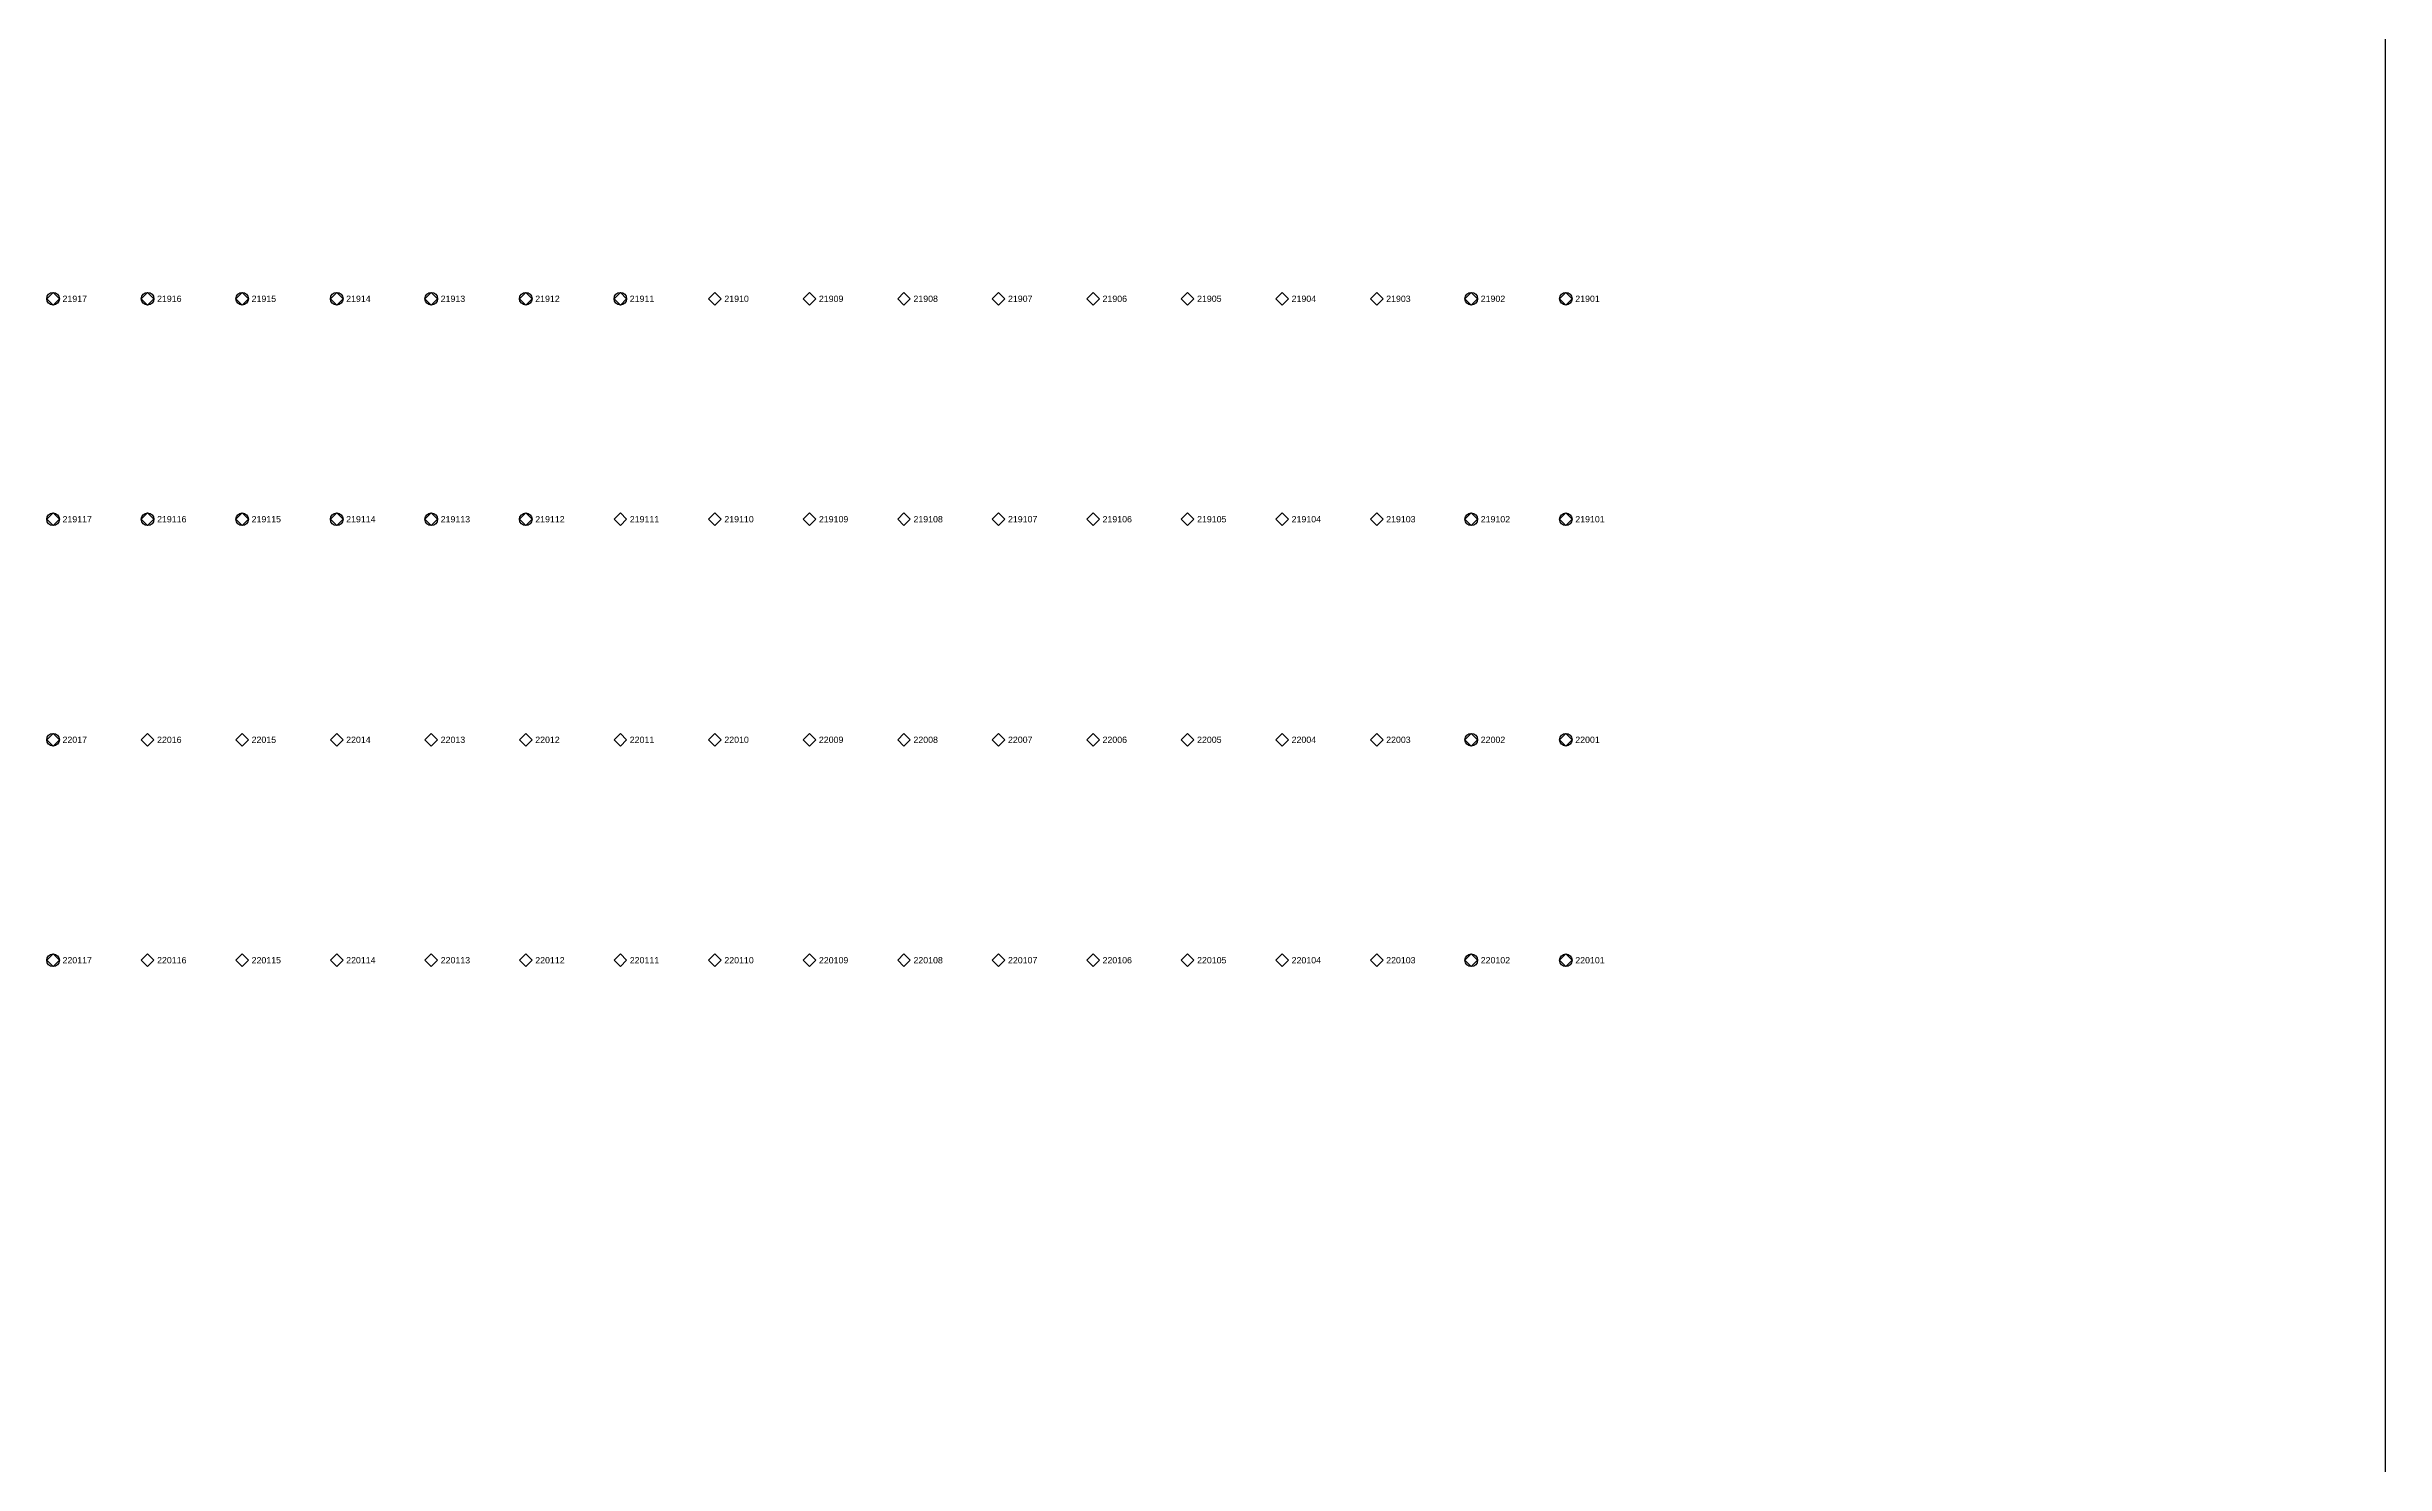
# Model space of a CAD drawing. Extents: x -5 to 376, y -217 to 241.
# Drawn here: x 282 to 376.2, y -159.4 to -102.3 of the extents above; entities that cross this region are included whole.
import ezdxf

# ---------------------------------------------------------------- set-up
doc = ezdxf.new("R2010")
doc.units = 0
for name, color, linetype in [('FIXTURE_INTERFACE_PIN', 4, 'CONTINUOUS'), ('FIXTURE_OUTLINE', 144, 'CONTINUOUS'), ('TESTER_INTERFACE_PIN', 144, 'CONTINUOUS'), ('TESTER_INTERFACE_PIN_LABEL', 144, 'CONTINUOUS')]:
    doc.layers.add(name, color=color, linetype=linetype)
doc.styles.get("Standard").update_dxf_attribs({"font": 'arial.ttf'})

msp = doc.modelspace()

# ---------------------------------------------------------------- linework, layer by layer
at = {"layer": 'FIXTURE_INTERFACE_PIN'}
for centre in [(282.22194, -112.4585), (286.03194, -112.4585), (289.84194, -112.4585), (293.65194, -112.4585), (297.46194, -112.4585), (301.27194, -112.4585), (305.08194, -112.4585), (339.37194, -112.4585), (343.18194, -112.4585), (282.22194, -121.3485), (286.03194, -121.3485), (289.84194, -121.3485), (293.65194, -121.3485), (297.46194, -121.3485), (301.27194, -121.3485), (339.37194, -121.3485), (343.18194, -121.3485), (282.22194, -130.2385), (339.37194, -130.2385), (343.18194, -130.2385), (282.22194, -139.1285), (339.37194, -139.1285), (343.18194, -139.1285)]:
    msp.add_circle(centre, 0.254, dxfattribs=at)
at = {"layer": 'FIXTURE_OUTLINE'}
msp.add_line((376.20194, 240.6015), (376.20194, -216.5985), dxfattribs=at)
at = {"layer": 'TESTER_INTERFACE_PIN'}
for p, q in [((282.22194, -112.2045), (281.96794, -112.4585)), ((281.96794, -112.4585), (282.22194, -112.7125)), ((282.47594, -112.4585), (282.22194, -112.2045)), ((282.22194, -112.7125), (282.47594, -112.4585)), ((286.03194, -112.2045), (285.77794, -112.4585)), ((285.77794, -112.4585), (286.03194, -112.7125)), ((286.28594, -112.4585), (286.03194, -112.2045)), ((286.03194, -112.7125), (286.28594, -112.4585)), ((289.84194, -112.2045), (289.58794, -112.4585)), ((289.58794, -112.4585), (289.84194, -112.7125)), ((290.09594, -112.4585), (289.84194, -112.2045)), ((289.84194, -112.7125), (290.09594, -112.4585)), ((293.65194, -112.2045), (293.39794, -112.4585)), ((293.39794, -112.4585), (293.65194, -112.7125)), ((293.90594, -112.4585), (293.65194, -112.2045)), ((293.65194, -112.7125), (293.90594, -112.4585)), ((297.46194, -112.2045), (297.20794, -112.4585)), ((297.20794, -112.4585), (297.46194, -112.7125)), ((297.71594, -112.4585), (297.46194, -112.2045)), ((297.46194, -112.7125), (297.71594, -112.4585)), ((301.27194, -112.2045), (301.01794, -112.4585)), ((301.01794, -112.4585), (301.27194, -112.7125)), ((301.52594, -112.4585), (301.27194, -112.2045)), ((301.27194, -112.7125), (301.52594, -112.4585)), ((305.08194, -112.2045), (304.82794, -112.4585)), ((304.82794, -112.4585), (305.08194, -112.7125)), ((305.33594, -112.4585), (305.08194, -112.2045)), ((305.08194, -112.7125), (305.33594, -112.4585)), ((308.89194, -112.2045), (308.63794, -112.4585)), ((308.63794, -112.4585), (308.89194, -112.7125)), ((309.14594, -112.4585), (308.89194, -112.2045)), ((308.89194, -112.7125), (309.14594, -112.4585)), ((312.70194, -112.2045), (312.44794, -112.4585)), ((312.44794, -112.4585), (312.70194, -112.7125)), ((312.95594, -112.4585), (312.70194, -112.2045)), ((312.70194, -112.7125), (312.95594, -112.4585)), ((316.51194, -112.2045), (316.25794, -112.4585)), ((316.25794, -112.4585), (316.51194, -112.7125)), ((316.76594, -112.4585), (316.51194, -112.2045)), ((316.51194, -112.7125), (316.76594, -112.4585)), ((320.32194, -112.2045), (320.06794, -112.4585)), ((320.06794, -112.4585), (320.32194, -112.7125)), ((320.57594, -112.4585), (320.32194, -112.2045)), ((320.32194, -112.7125), (320.57594, -112.4585)), ((324.13194, -112.2045), (323.87794, -112.4585)), ((323.87794, -112.4585), (324.13194, -112.7125)), ((324.38594, -112.4585), (324.13194, -112.2045)), ((324.13194, -112.7125), (324.38594, -112.4585)), ((327.94194, -112.2045), (327.68794, -112.4585)), ((327.68794, -112.4585), (327.94194, -112.7125)), ((328.19594, -112.4585), (327.94194, -112.2045)), ((327.94194, -112.7125), (328.19594, -112.4585)), ((331.75194, -112.2045), (331.49794, -112.4585)), ((331.49794, -112.4585), (331.75194, -112.7125)), ((332.00594, -112.4585), (331.75194, -112.2045)), ((331.75194, -112.7125), (332.00594, -112.4585)), ((335.56194, -112.2045), (335.30794, -112.4585)), ((335.30794, -112.4585), (335.56194, -112.7125)), ((335.81594, -112.4585), (335.56194, -112.2045)), ((335.56194, -112.7125), (335.81594, -112.4585)), ((339.37194, -112.2045), (339.11794, -112.4585)), ((339.11794, -112.4585), (339.37194, -112.7125)), ((339.62594, -112.4585), (339.37194, -112.2045)), ((339.37194, -112.7125), (339.62594, -112.4585)), ((343.18194, -112.2045), (342.92794, -112.4585)), ((342.92794, -112.4585), (343.18194, -112.7125)), ((343.43594, -112.4585), (343.18194, -112.2045)), ((343.18194, -112.7125), (343.43594, -112.4585)), ((282.22194, -121.0945), (281.96794, -121.3485)), ((281.96794, -121.3485), (282.22194, -121.6025)), ((282.47594, -121.3485), (282.22194, -121.0945)), ((282.22194, -121.6025), (282.47594, -121.3485)), ((286.03194, -121.0945), (285.77794, -121.3485)), ((285.77794, -121.3485), (286.03194, -121.6025)), ((286.28594, -121.3485), (286.03194, -121.0945)), ((286.03194, -121.6025), (286.28594, -121.3485)), ((289.84194, -121.0945), (289.58794, -121.3485)), ((289.58794, -121.3485), (289.84194, -121.6025)), ((290.09594, -121.3485), (289.84194, -121.0945)), ((289.84194, -121.6025), (290.09594, -121.3485)), ((293.65194, -121.0945), (293.39794, -121.3485)), ((293.39794, -121.3485), (293.65194, -121.6025)), ((293.90594, -121.3485), (293.65194, -121.0945)), ((293.65194, -121.6025), (293.90594, -121.3485)), ((297.46194, -121.0945), (297.20794, -121.3485)), ((297.20794, -121.3485), (297.46194, -121.6025)), ((297.71594, -121.3485), (297.46194, -121.0945)), ((297.46194, -121.6025), (297.71594, -121.3485)), ((301.27194, -121.0945), (301.01794, -121.3485)), ((301.01794, -121.3485), (301.27194, -121.6025)), ((301.52594, -121.3485), (301.27194, -121.0945)), ((301.27194, -121.6025), (301.52594, -121.3485)), ((305.08194, -121.0945), (304.82794, -121.3485)), ((304.82794, -121.3485), (305.08194, -121.6025)), ((305.33594, -121.3485), (305.08194, -121.0945)), ((305.08194, -121.6025), (305.33594, -121.3485)), ((308.89194, -121.0945), (308.63794, -121.3485)), ((308.63794, -121.3485), (308.89194, -121.6025)), ((309.14594, -121.3485), (308.89194, -121.0945)), ((308.89194, -121.6025), (309.14594, -121.3485)), ((312.70194, -121.0945), (312.44794, -121.3485)), ((312.44794, -121.3485), (312.70194, -121.6025)), ((312.95594, -121.3485), (312.70194, -121.0945)), ((312.70194, -121.6025), (312.95594, -121.3485)), ((316.51194, -121.0945), (316.25794, -121.3485)), ((316.25794, -121.3485), (316.51194, -121.6025)), ((316.76594, -121.3485), (316.51194, -121.0945)), ((316.51194, -121.6025), (316.76594, -121.3485)), ((320.32194, -121.0945), (320.06794, -121.3485)), ((320.06794, -121.3485), (320.32194, -121.6025)), ((320.57594, -121.3485), (320.32194, -121.0945)), ((320.32194, -121.6025), (320.57594, -121.3485)), ((324.13194, -121.0945), (323.87794, -121.3485)), ((323.87794, -121.3485), (324.13194, -121.6025)), ((324.38594, -121.3485), (324.13194, -121.0945)), ((324.13194, -121.6025), (324.38594, -121.3485)), ((327.94194, -121.0945), (327.68794, -121.3485)), ((327.68794, -121.3485), (327.94194, -121.6025)), ((328.19594, -121.3485), (327.94194, -121.0945)), ((327.94194, -121.6025), (328.19594, -121.3485)), ((331.75194, -121.0945), (331.49794, -121.3485)), ((331.49794, -121.3485), (331.75194, -121.6025)), ((332.00594, -121.3485), (331.75194, -121.0945)), ((331.75194, -121.6025), (332.00594, -121.3485)), ((335.56194, -121.0945), (335.30794, -121.3485)), ((335.30794, -121.3485), (335.56194, -121.6025)), ((335.81594, -121.3485), (335.56194, -121.0945)), ((335.56194, -121.6025), (335.81594, -121.3485)), ((339.37194, -121.0945), (339.11794, -121.3485)), ((339.11794, -121.3485), (339.37194, -121.6025)), ((339.62594, -121.3485), (339.37194, -121.0945)), ((339.37194, -121.6025), (339.62594, -121.3485)), ((343.18194, -121.0945), (342.92794, -121.3485)), ((342.92794, -121.3485), (343.18194, -121.6025)), ((343.43594, -121.3485), (343.18194, -121.0945)), ((343.18194, -121.6025), (343.43594, -121.3485)), ((282.22194, -129.9845), (281.96794, -130.2385)), ((282.47594, -130.2385), (282.22194, -129.9845)), ((286.03194, -129.9845), (285.77794, -130.2385)), ((286.28594, -130.2385), (286.03194, -129.9845)), ((289.84194, -129.9845), (289.58794, -130.2385)), ((290.09594, -130.2385), (289.84194, -129.9845)), ((293.65194, -129.9845), (293.39794, -130.2385)), ((293.90594, -130.2385), (293.65194, -129.9845)), ((297.46194, -129.9845), (297.20794, -130.2385)), ((297.71594, -130.2385), (297.46194, -129.9845)), ((301.27194, -129.9845), (301.01794, -130.2385)), ((301.52594, -130.2385), (301.27194, -129.9845)), ((305.08194, -129.9845), (304.82794, -130.2385)), ((305.33594, -130.2385), (305.08194, -129.9845)), ((308.89194, -129.9845), (308.63794, -130.2385)), ((309.14594, -130.2385), (308.89194, -129.9845)), ((312.70194, -129.9845), (312.44794, -130.2385)), ((312.95594, -130.2385), (312.70194, -129.9845)), ((316.51194, -129.9845), (316.25794, -130.2385)), ((316.76594, -130.2385), (316.51194, -129.9845)), ((320.32194, -129.9845), (320.06794, -130.2385)), ((320.57594, -130.2385), (320.32194, -129.9845)), ((324.13194, -129.9845), (323.87794, -130.2385)), ((324.38594, -130.2385), (324.13194, -129.9845)), ((327.94194, -129.9845), (327.68794, -130.2385)), ((328.19594, -130.2385), (327.94194, -129.9845)), ((331.75194, -129.9845), (331.49794, -130.2385)), ((332.00594, -130.2385), (331.75194, -129.9845)), ((335.56194, -129.9845), (335.30794, -130.2385)), ((335.81594, -130.2385), (335.56194, -129.9845)), ((339.37194, -129.9845), (339.11794, -130.2385)), ((339.62594, -130.2385), (339.37194, -129.9845)), ((343.18194, -129.9845), (342.92794, -130.2385)), ((343.43594, -130.2385), (343.18194, -129.9845)), ((281.96794, -130.2385), (282.22194, -130.4925)), ((282.22194, -130.4925), (282.47594, -130.2385)), ((285.77794, -130.2385), (286.03194, -130.4925)), ((286.03194, -130.4925), (286.28594, -130.2385)), ((289.58794, -130.2385), (289.84194, -130.4925)), ((289.84194, -130.4925), (290.09594, -130.2385)), ((293.39794, -130.2385), (293.65194, -130.4925)), ((293.65194, -130.4925), (293.90594, -130.2385)), ((297.20794, -130.2385), (297.46194, -130.4925)), ((297.46194, -130.4925), (297.71594, -130.2385)), ((301.01794, -130.2385), (301.27194, -130.4925)), ((301.27194, -130.4925), (301.52594, -130.2385)), ((304.82794, -130.2385), (305.08194, -130.4925)), ((305.08194, -130.4925), (305.33594, -130.2385)), ((308.63794, -130.2385), (308.89194, -130.4925)), ((308.89194, -130.4925), (309.14594, -130.2385)), ((312.44794, -130.2385), (312.70194, -130.4925)), ((312.70194, -130.4925), (312.95594, -130.2385)), ((316.25794, -130.2385), (316.51194, -130.4925)), ((316.51194, -130.4925), (316.76594, -130.2385)), ((320.06794, -130.2385), (320.32194, -130.4925)), ((320.32194, -130.4925), (320.57594, -130.2385)), ((323.87794, -130.2385), (324.13194, -130.4925)), ((324.13194, -130.4925), (324.38594, -130.2385)), ((327.68794, -130.2385), (327.94194, -130.4925)), ((327.94194, -130.4925), (328.19594, -130.2385)), ((331.49794, -130.2385), (331.75194, -130.4925)), ((331.75194, -130.4925), (332.00594, -130.2385)), ((335.30794, -130.2385), (335.56194, -130.4925)), ((335.56194, -130.4925), (335.81594, -130.2385)), ((339.11794, -130.2385), (339.37194, -130.4925)), ((339.37194, -130.4925), (339.62594, -130.2385)), ((342.92794, -130.2385), (343.18194, -130.4925)), ((343.18194, -130.4925), (343.43594, -130.2385)), ((282.22194, -138.8745), (281.96794, -139.1285)), ((281.96794, -139.1285), (282.22194, -139.3825)), ((282.47594, -139.1285), (282.22194, -138.8745)), ((282.22194, -139.3825), (282.47594, -139.1285)), ((286.03194, -138.8745), (285.77794, -139.1285)), ((285.77794, -139.1285), (286.03194, -139.3825)), ((286.28594, -139.1285), (286.03194, -138.8745)), ((286.03194, -139.3825), (286.28594, -139.1285)), ((289.84194, -138.8745), (289.58794, -139.1285)), ((289.58794, -139.1285), (289.84194, -139.3825)), ((290.09594, -139.1285), (289.84194, -138.8745)), ((289.84194, -139.3825), (290.09594, -139.1285)), ((293.65194, -138.8745), (293.39794, -139.1285)), ((293.39794, -139.1285), (293.65194, -139.3825)), ((293.90594, -139.1285), (293.65194, -138.8745)), ((293.65194, -139.3825), (293.90594, -139.1285)), ((297.46194, -138.8745), (297.20794, -139.1285)), ((297.20794, -139.1285), (297.46194, -139.3825)), ((297.71594, -139.1285), (297.46194, -138.8745)), ((297.46194, -139.3825), (297.71594, -139.1285)), ((301.27194, -138.8745), (301.01794, -139.1285)), ((301.01794, -139.1285), (301.27194, -139.3825)), ((301.52594, -139.1285), (301.27194, -138.8745)), ((301.27194, -139.3825), (301.52594, -139.1285)), ((305.08194, -138.8745), (304.82794, -139.1285)), ((304.82794, -139.1285), (305.08194, -139.3825)), ((305.33594, -139.1285), (305.08194, -138.8745)), ((305.08194, -139.3825), (305.33594, -139.1285)), ((308.89194, -138.8745), (308.63794, -139.1285)), ((308.63794, -139.1285), (308.89194, -139.3825)), ((309.14594, -139.1285), (308.89194, -138.8745)), ((308.89194, -139.3825), (309.14594, -139.1285)), ((312.70194, -138.8745), (312.44794, -139.1285)), ((312.44794, -139.1285), (312.70194, -139.3825)), ((312.95594, -139.1285), (312.70194, -138.8745)), ((312.70194, -139.3825), (312.95594, -139.1285)), ((316.51194, -138.8745), (316.25794, -139.1285)), ((316.25794, -139.1285), (316.51194, -139.3825)), ((316.76594, -139.1285), (316.51194, -138.8745)), ((316.51194, -139.3825), (316.76594, -139.1285)), ((320.32194, -138.8745), (320.06794, -139.1285)), ((320.06794, -139.1285), (320.32194, -139.3825)), ((320.57594, -139.1285), (320.32194, -138.8745)), ((320.32194, -139.3825), (320.57594, -139.1285)), ((324.13194, -138.8745), (323.87794, -139.1285)), ((323.87794, -139.1285), (324.13194, -139.3825)), ((324.38594, -139.1285), (324.13194, -138.8745)), ((324.13194, -139.3825), (324.38594, -139.1285)), ((327.94194, -138.8745), (327.68794, -139.1285)), ((327.68794, -139.1285), (327.94194, -139.3825)), ((328.19594, -139.1285), (327.94194, -138.8745)), ((327.94194, -139.3825), (328.19594, -139.1285)), ((331.75194, -138.8745), (331.49794, -139.1285)), ((331.49794, -139.1285), (331.75194, -139.3825)), ((332.00594, -139.1285), (331.75194, -138.8745)), ((331.75194, -139.3825), (332.00594, -139.1285)), ((335.56194, -138.8745), (335.30794, -139.1285)), ((335.30794, -139.1285), (335.56194, -139.3825)), ((335.81594, -139.1285), (335.56194, -138.8745)), ((335.56194, -139.3825), (335.81594, -139.1285)), ((339.37194, -138.8745), (339.11794, -139.1285)), ((339.11794, -139.1285), (339.37194, -139.3825)), ((339.62594, -139.1285), (339.37194, -138.8745)), ((339.37194, -139.3825), (339.62594, -139.1285)), ((343.18194, -138.8745), (342.92794, -139.1285)), ((342.92794, -139.1285), (343.18194, -139.3825)), ((343.43594, -139.1285), (343.18194, -138.8745)), ((343.18194, -139.3825), (343.43594, -139.1285))]:
    msp.add_line(p, q, dxfattribs=at)

# ---------------------------------------------------------------- texts
at = {"layer": 'TESTER_INTERFACE_PIN_LABEL'}
for s, p in [('21917', (282.60294, -112.5855)), ('21916', (286.41294, -112.5855)), ('21915', (290.22294, -112.5855)), ('21914', (294.03294, -112.5855)), ('21913', (297.84294, -112.5855)), ('21912', (301.65294, -112.5855)), ('21911', (305.46294, -112.5855)), ('21910', (309.27294, -112.5855)), ('21909', (313.08294, -112.5855)), ('21908', (316.89294, -112.5855)), ('21907', (320.70294, -112.5855)), ('21906', (324.51294, -112.5855)), ('21905', (328.32294, -112.5855)), ('21904', (332.13294, -112.5855)), ('21903', (335.94294, -112.5855)), ('21902', (339.75294, -112.5855)), ('21901', (343.56294, -112.5855)), ('219117', (282.60294, -121.4755)), ('219116', (286.41294, -121.4755)), ('219115', (290.22294, -121.4755)), ('219114', (294.03294, -121.4755)), ('219113', (297.84294, -121.4755)), ('219112', (301.65294, -121.4755)), ('219111', (305.46294, -121.4755)), ('219110', (309.27294, -121.4755)), ('219109', (313.08294, -121.4755)), ('219108', (316.89294, -121.4755)), ('219107', (320.70294, -121.4755)), ('219106', (324.51294, -121.4755)), ('219105', (328.32294, -121.4755)), ('219104', (332.13294, -121.4755)), ('219103', (335.94294, -121.4755)), ('219102', (339.75294, -121.4755)), ('219101', (343.56294, -121.4755)), ('22017', (282.60294, -130.3655)), ('22016', (286.41294, -130.3655)), ('22015', (290.22294, -130.3655)), ('22014', (294.03294, -130.3655)), ('22013', (297.84294, -130.3655)), ('22012', (301.65294, -130.3655)), ('22011', (305.46294, -130.3655)), ('22010', (309.27294, -130.3655)), ('22009', (313.08294, -130.3655)), ('22008', (316.89294, -130.3655)), ('22007', (320.70294, -130.3655)), ('22006', (324.51294, -130.3655)), ('22005', (328.32294, -130.3655)), ('22004', (332.13294, -130.3655)), ('22003', (335.94294, -130.3655)), ('22002', (339.75294, -130.3655)), ('22001', (343.56294, -130.3655)), ('220117', (282.60294, -139.2555)), ('220116', (286.41294, -139.2555)), ('220115', (290.22294, -139.2555)), ('220114', (294.03294, -139.2555)), ('220113', (297.84294, -139.2555)), ('220112', (301.65294, -139.2555)), ('220111', (305.46294, -139.2555)), ('220110', (309.27294, -139.2555)), ('220109', (313.08294, -139.2555)), ('220108', (316.89294, -139.2555)), ('220107', (320.70294, -139.2555)), ('220106', (324.51294, -139.2555)), ('220105', (328.32294, -139.2555)), ('220104', (332.13294, -139.2555)), ('220103', (335.94294, -139.2555)), ('220102', (339.75294, -139.2555)), ('220101', (343.56294, -139.2555))]:
    msp.add_text(s, height=0.254, dxfattribs=at).set_placement(p)

doc.saveas('drawing.dxf')
